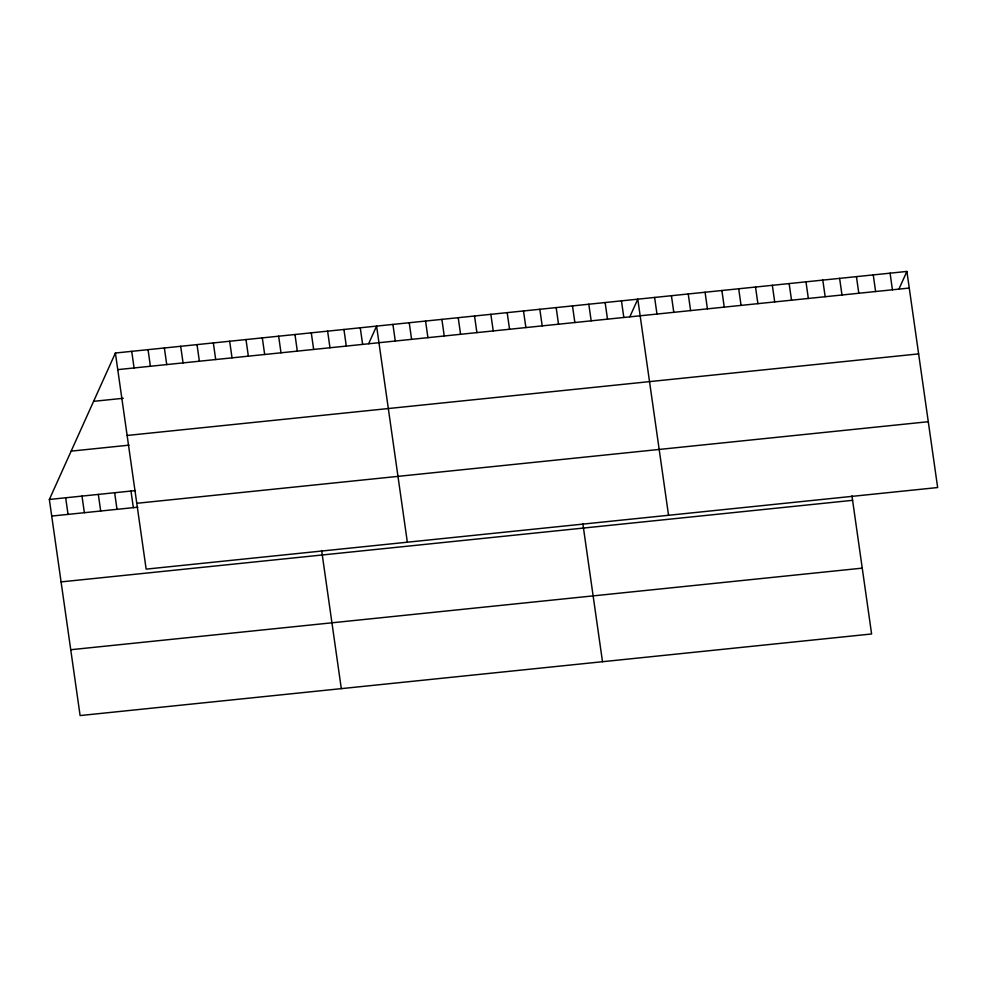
<?xml version="1.0" encoding="UTF-8"?>
<svg xmlns="http://www.w3.org/2000/svg" width="987" height="987" viewBox="0 0 987 987"><rect width="100%" height="100%" fill="white"/><g stroke="black" fill="none" stroke-linecap="round" stroke-linejoin="round"><path stroke-width="1.48" d="M851.954 495.832L871.607 633.975L80.107 715.563L49.35 499.459L115.393 353.025L906.893 271.437L937.65 487.541L146.15 569.129L115.393 353.025M368.657 343.673L376.59 326.092L407.347 542.208M629.854 316.741L637.787 299.172L668.544 515.288M898.972 289.006L906.893 271.437M117.749 369.632L909.261 288.056M93.592 401.339L123.276 398.279M127.126 435.464L918.626 353.889M71.138 451.133L129.026 445.162M49.35 499.459L135.429 490.588M136.774 503.296L928.286 421.708M51.719 516.065L137.785 507.195M61.083 581.898L852.583 500.323M70.743 649.73L862.243 568.142M890.077 273.165L892.433 289.783M873.248 274.904L875.617 291.523M856.432 276.631L858.801 293.25M839.616 278.371L841.985 294.99M822.8 280.098L825.157 296.717M805.972 281.838L808.341 298.456M789.156 283.577L791.525 300.184M772.34 285.305L774.696 301.923M755.524 287.044L757.88 303.651M738.695 288.772L741.064 305.39M721.879 290.511L724.248 307.117M705.063 292.238L707.42 308.857M688.235 293.978L690.604 310.584M671.419 295.705L673.788 312.324M654.603 297.445L656.972 314.051M621.452 300.862L623.821 317.469M605.13 302.54L607.498 319.159M588.807 304.218L591.176 320.837M572.485 305.908L574.853 322.515M556.162 307.586L558.519 324.205M582.836 523.566L602.502 661.722M539.827 309.276L542.196 325.883M523.505 310.954L525.874 327.573M507.182 312.632L509.551 329.251M490.86 314.322L493.229 330.929M474.537 316L476.894 332.619M458.215 317.678L460.571 334.297M441.88 319.369L444.249 335.975M425.557 321.046L427.926 337.665M409.235 322.737L411.604 339.343M392.912 324.415L395.281 341.033M360.255 327.783L362.624 344.389M343.932 329.461L346.301 346.079M327.61 331.151L329.979 347.757M311.287 332.829L313.656 349.447M294.965 334.507L297.321 351.125M321.639 550.487L341.305 688.642M278.642 336.197L280.999 352.803M262.308 337.875L264.676 354.493M245.985 339.553L248.354 356.171M229.663 341.243L232.031 357.849M213.34 342.921L215.697 359.539M197.018 344.611L199.374 361.217M180.683 346.289L183.051 362.908M164.36 347.967L166.729 364.585M148.038 349.657L150.406 366.263M131.715 351.335L134.084 367.954M130.975 491.045L133.344 507.651M114.652 492.723L117.009 509.341M98.33 494.413L100.686 511.019M81.995 496.091L84.364 512.709M65.673 497.769L68.041 514.387"/></g></svg>
